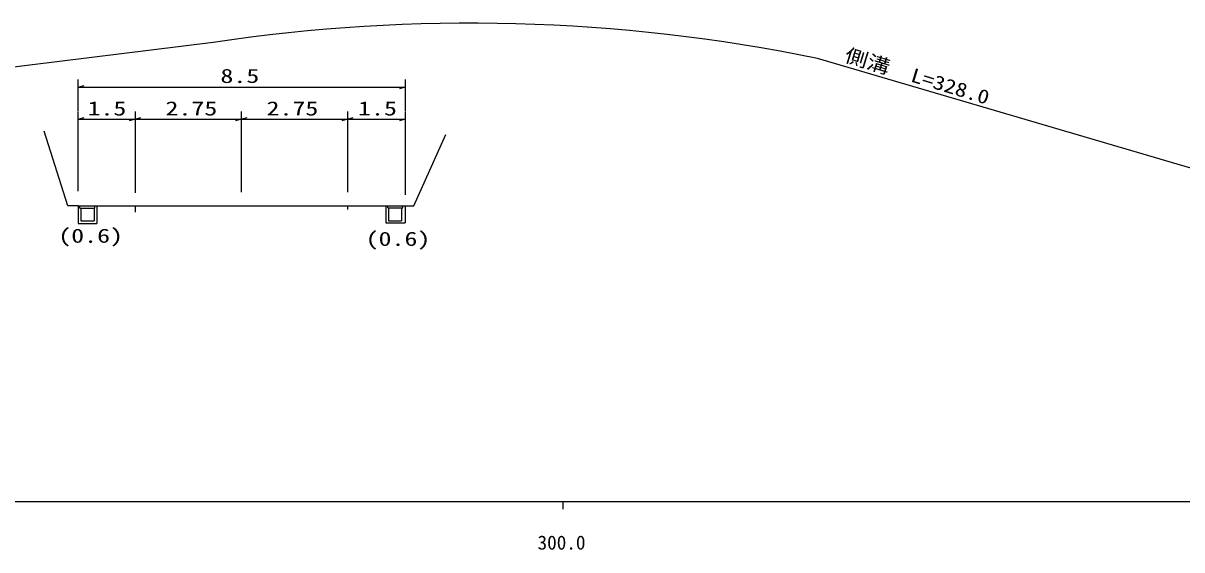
# Model space of a CAD drawing. Units: millimetres, scale not verified. Extents: x 40000 to 680000, y 20000 to 380000.
# Drawn here: x 297894 to 448442, y 198715 to 267198 of the extents above; entities that cross this region are included whole.
import ezdxf
from ezdxf.enums import TextEntityAlignment as Align

# ---------------------------------------------------------------- set-up
doc = ezdxf.new("R2010")
doc.units = ezdxf.units.MM
doc.header["$LTSCALE"] = 1000
doc.layers.add('M-BGD', color=7, linetype='Continuous', lineweight=25)
doc.layers.add('M-TTL-BAND', color=7, linetype='Continuous', lineweight=25)
doc.styles.add('ＭＳ ゴシック', font='')
doc.styles.get('ＭＳ ゴシック').set_extended_font_data('MS Gothic')

# ---------------------------------------------------------------- blocks, each defined once
blk = doc.blocks.new('BUHIN138')
at = {"color": 7, "linetype": 'Continuous', "lineweight": 25}
blk.add_line((0, 0), (-173, 761), dxfattribs=at)
blk = doc.blocks.new('BUHIN139')
at = {"color": 7, "linetype": 'Continuous', "lineweight": 25}
blk.add_line((0, 0), (173, -761), dxfattribs=at)

msp = doc.modelspace()

# ---------------------------------------------------------------- linework, layer by layer
at = {"layer": 'M-BGD'}
for p, q in [((322575, 264669), (236660, 254022)), ((543487, 220785), (401091, 262602)), ((305051, 255789), (305051, 259872)), ((347547, 259872), (347547, 255789)), ((305051, 258872), (347547, 258872)), ((305051, 245355), (305051, 255709)), ((305051, 254709), (312428, 254709)), ((312428, 255709), (312428, 245156)), ((312428, 254709), (326232, 254709)), ((326232, 255709), (326232, 245222)), ((326232, 254709), (340036, 254709)), ((340036, 255709), (340036, 245222)), ((340036, 254709), (347223, 254709)), ((347223, 254709), (347547, 254709)), ((347547, 255709), (347547, 244890)), ((303715, 243457), (300606, 253133)), ((348663, 243457), (352830, 252720)), ((305051, 243457), (303715, 243457)), ((305051, 243457), (305051, 241159)), ((305051, 243457), (307484, 243457)), ((305252, 243147), (305252, 243457)), ((305252, 243147), (307213, 243147)), ((305379, 243147), (305379, 241483)), ((307097, 243147), (307097, 241483)), ((307213, 243147), (307213, 243457)), ((307484, 243457), (345027, 243457)), ((307484, 243457), (307484, 241159)), ((312428, 243457), (312428, 242618)), ((340036, 243457), (340036, 242950)), ((345027, 243457), (345027, 241216)), ((345027, 243457), (347547, 243457)), ((345277, 243197), (345277, 243457)), ((345277, 243197), (347223, 243197)), ((345376, 243197), (345376, 241510)), ((347053, 243197), (347053, 241510)), ((347223, 243197), (347223, 243457)), ((347547, 243457), (347547, 241216)), ((347547, 243457), (348663, 243457)), ((305051, 241159), (307484, 241159)), ((305406, 241483), (307097, 241483)), ((345027, 241216), (347547, 241216)), ((345376, 241510), (347053, 241510))]:
    msp.add_line(p, q, dxfattribs=at)
msp.add_arc((356059, 44307), 222891, 78.34399, 98.64005, dxfattribs=at)
at = {"layer": 'M-TTL-BAND'}
for p, q in [((40000, 205000), (579000, 205000)), ((368000, 205000), (368000, 204000))]:
    msp.add_line(p, q, dxfattribs=at)

# ---------------------------------------------------------------- block references
at = {"layer": 'M-BGD', "rotation": 273.2663}
for name, p in [('BUHIN138', (305051, 258872)), ('BUHIN139', (347547, 258872)), ('BUHIN138', (305051, 254709)), ('BUHIN139', (312428, 254709)), ('BUHIN138', (312428, 254709)), ('BUHIN139', (326232, 254709)), ('BUHIN138', (326232, 254709)), ('BUHIN139', (340036, 254709)), ('BUHIN138', (340036, 254709)), ('BUHIN139', (347547, 254709))]:
    msp.add_blockref(name, p, dxfattribs=at)

# ---------------------------------------------------------------- texts
at = {"layer": 'M-BGD', "style": 'ＭＳ ゴシック', "width": 1.2}
msp.add_text('側溝\u3000L=328.0', height=1833, rotation=343, dxfattribs=at).set_placement((404321, 261749), align=Align.BOTTOM_LEFT)
at = {"layer": 'M-BGD', "style": 'ＭＳ ゴシック', "width": 1.35}
for s, p in [('8.5', (323521, 258872)), ('1.5', (306252, 254643)), ('2.75', (316385, 254643)), ('2.75', (329512, 254643)), ('1.5', (341407, 254643)), ('(0.6)', (302449, 238096)), ('(0.6)', (342385, 237690))]:
    msp.add_text(s, height=1833, dxfattribs=at).set_placement(p, align=Align.BOTTOM_LEFT)
at = {"layer": 'M-TTL-BAND', "style": 'ＭＳ ゴシック'}
msp.add_text('300.0', height=1833, dxfattribs=at).set_placement((367844, 198195), align=Align.BOTTOM_CENTER)

doc.saveas('drawing.dxf')
